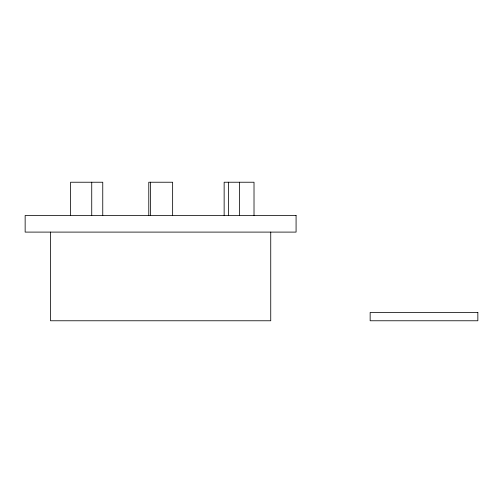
<?xml version="1.0" encoding="UTF-8"?>
<svg xmlns="http://www.w3.org/2000/svg" width="503" height="503" viewBox="0 0 503 503"><rect width="100%" height="100%" fill="white"/><g stroke="black" fill="none" stroke-linecap="round" stroke-linejoin="round"><path stroke-width="0.75" d="M270.74 232.103L270.74 320.769L50.489 320.769L50.489 232.103M254.015 215.479L254.015 182.231L224.143 182.231L224.143 215.479M239.541 182.231L239.541 215.479M228.463 182.231L228.463 215.479M172.642 215.479L172.642 182.231L148.781 182.231L148.781 215.479M150.491 182.231L150.491 215.479M102.757 215.479L102.757 182.231L70.577 182.231L70.577 215.479M91.735 182.231L91.735 215.479M296.078 215.479L25.15 215.479L25.15 232.103L296.078 232.103L296.078 215.479M477.85 312.457L370.151 312.457L370.151 320.769L477.85 320.769L477.85 312.457"/></g></svg>
